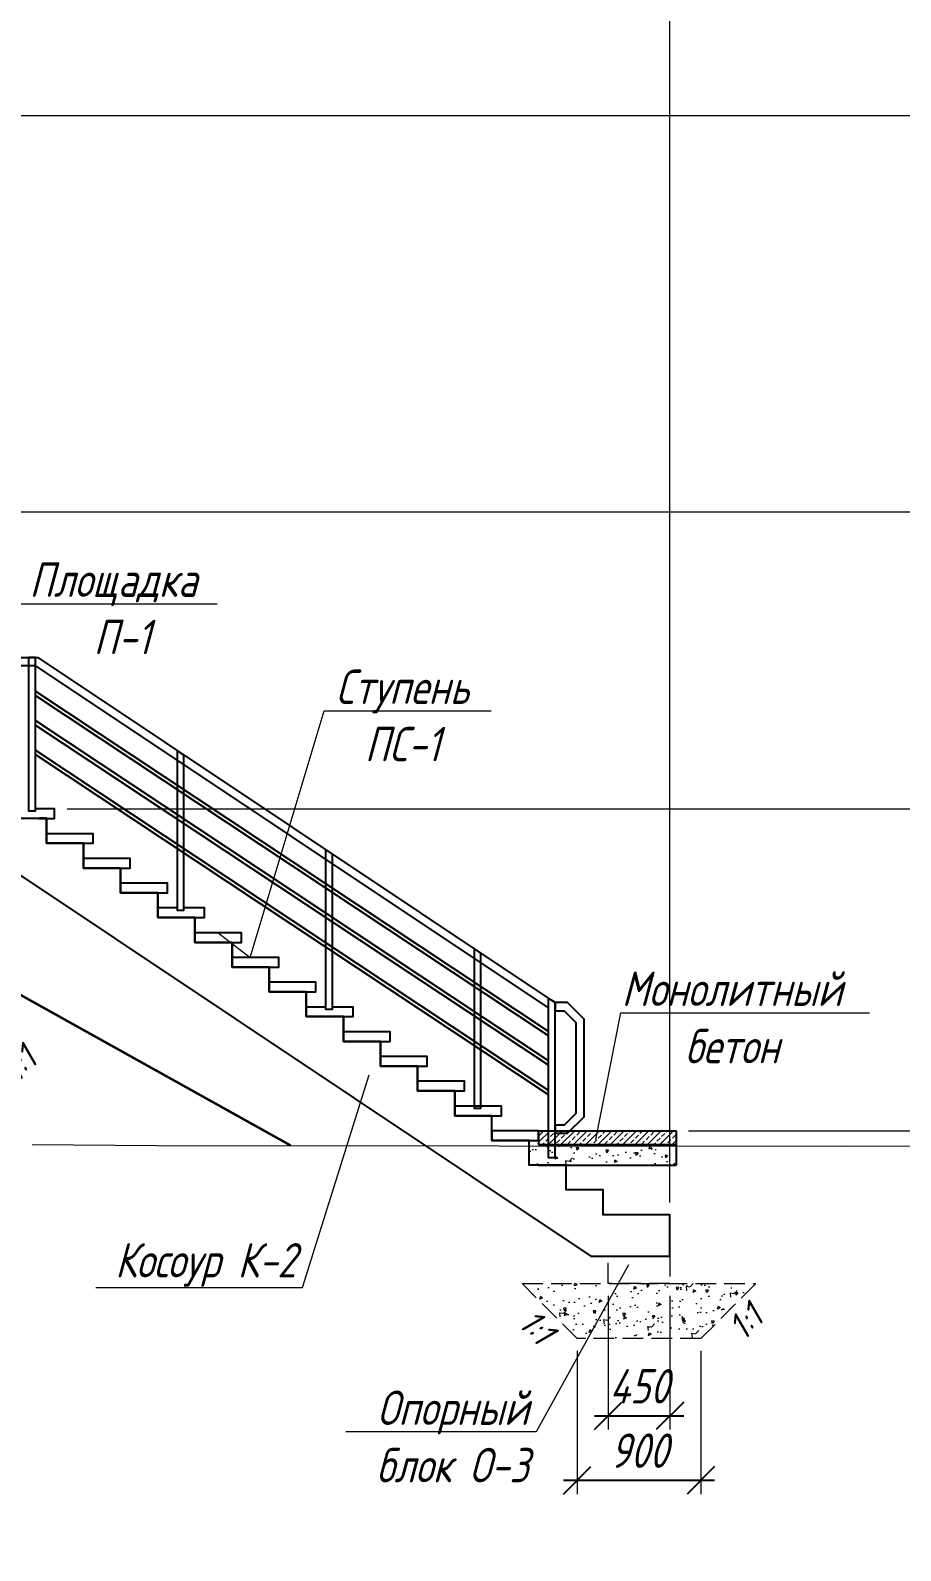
# Model space of a CAD drawing. Header units: millimetres. Extents: x 0 to 285450075, y -3000605 to 8125189010.
# Drawn here: x 7342886 to 7349214, y -650915 to -639864 of the extents above; entities that cross this region are included whole.
import ezdxf
from ezdxf import colors
from ezdxf.entities.mleader import LeaderData, LeaderLine
from ezdxf.math import Vec2, Vec3

# ---------------------------------------------------------------- set-up
doc = ezdxf.new("R2010")
doc.units = ezdxf.units.MM
doc.linetypes.add('DASHED', pattern=[7, 5, -2, 0])
for name, color, linetype, lineweight in [('02_Доп.основные', 255, 'Continuous', 25), ('04_Невидимые', 3, 'Continuous', 13), ('10_Текст', 255, 'Continuous', 25), ('osn linii', 4, 'Continuous', 40), ('ИС_Земля_Med', 32, 'Земля', 20), ('ИС_ЛС_Mid', 7, 'Continuous', 35), ('ИС_Мвн', 3, 'Continuous', 18), ('ИС_Основная', 7, 'Continuous', 35), ('ИС_РЗМ', 3, 'Continuous', 18)]:
    doc.layers.add(name, color=color, linetype=linetype, lineweight=lineweight)
doc.layers.add('ограждение', color=7, linetype='Continuous')
doc.styles.add('0', font='isocpeur.ttf', dxfattribs={"width": 0.8, "oblique": 15})
doc.styles.add('ISOCPEUR', font='isocpeur.ttf', dxfattribs={"width": 0.8, "oblique": 15, "height": 2.5})
doc.linetypes.add('Земля', pattern='A,5.9,[130,ltypeshp.shx,S=1.5,R=-30,X=0,Y=-1.3],1.5,[130,ltypeshp.shx,S=1.5,R=-30,X=0,Y=-1.3],1.5,[130,ltypeshp.shx,S=1.5,R=-30,X=0,Y=-1.3],0.1', length=9)
doc.dimstyles.new('М100мнв', dxfattribs={"dimscale": 100, "dimtxt": 2.5, "dimasz": 2, "dimexe": 1, "dimexo": 0.9, "dimgap": 0.9, "dimtad": 1, "dimdec": 0, "dimtxsty": '0', "dimblk": 'OBLIQUE', "dimcen": 2.5, "dimdle": 1, "dimclrd": 3, "dimclre": 3, "dimclrt": 256, "dimadec": 0, "dimazin": 0, "dimtfac": 1, "dimtdec": 0, "dimtmove": 1, "dimatfit": 3, "dimldrblk": 'OBLIQUE', "dimfxl": 1, "dimlwe": -1, "dimarcsym": 0})

# ---------------------------------------------------------------- blocks, each defined once
blk = doc.blocks.new('_None')
blk = doc.blocks.new('_OBLIQUE')
at = {"color": 0, "linetype": 'ByBlock', "lineweight": -2}
blk.add_line((0.5, 0.5), (-0.5, -0.5), dxfattribs=at)
blk = doc.blocks.new('*D1512')
at = {"layer": 'Defpoints', "color": 0, "transparency": 16777216}
for p in [(7346862, -649374), (7347762, -649374), (7347762, -650404)]:
    blk.add_point(p, dxfattribs=at)
at = {"layer": 'ИС_РЗМ', "color": 3, "transparency": 16777216}
for p, q in [((7346862, -649464), (7346862, -650504)), ((7347762, -649464), (7347762, -650504))]:
    blk.add_line(p, q, dxfattribs=at)
at = {"layer": 'ИС_РЗМ', "color": 3, "lineweight": -2, "transparency": 16777216}
blk.add_line((7346762, -650404), (7347862, -650404), dxfattribs=at)
at = {"layer": 'ИС_РЗМ', "color": 3, "lineweight": -2, "transparency": 16777216, "xscale": 200, "yscale": 200, "zscale": 200, "rotation": 180}
blk.add_blockref('_OBLIQUE', (7346862, -650404), dxfattribs=at)
at = {"layer": 'ИС_РЗМ', "color": 3, "lineweight": -2, "transparency": 16777216, "xscale": 200, "yscale": 200, "zscale": 200}
blk.add_blockref('_OBLIQUE', (7347762, -650404), dxfattribs=at)
at = {"layer": 'ИС_РЗМ', "transparency": 16777216, "insert": (7347312, -650189), "char_height": 250, "attachment_point": 5, "style": '0'}
blk.add_mtext('900', dxfattribs=at)
blk = doc.blocks.new('*D1513')
at = {"layer": 'Defpoints', "color": 0, "transparency": 16777216}
for p in [(7347087, -648974), (7347537, -648974), (7347537, -649936)]:
    blk.add_point(p, dxfattribs=at)
at = {"layer": 'ИС_РЗМ', "color": 3, "transparency": 16777216}
for p, q in [((7347087, -649064), (7347087, -650036)), ((7347537, -649064), (7347537, -650036))]:
    blk.add_line(p, q, dxfattribs=at)
at = {"layer": 'ИС_РЗМ', "color": 3, "lineweight": -2, "transparency": 16777216}
blk.add_line((7346987, -649936), (7347637, -649936), dxfattribs=at)
at = {"layer": 'ИС_РЗМ', "color": 3, "lineweight": -2, "transparency": 16777216, "xscale": 200, "yscale": 200, "zscale": 200, "rotation": 180}
blk.add_blockref('_OBLIQUE', (7347087, -649936), dxfattribs=at)
at = {"layer": 'ИС_РЗМ', "color": 3, "lineweight": -2, "transparency": 16777216, "xscale": 200, "yscale": 200, "zscale": 200}
blk.add_blockref('_OBLIQUE', (7347537, -649936), dxfattribs=at)
at = {"layer": 'ИС_РЗМ', "transparency": 16777216, "insert": (7347312, -649721), "char_height": 250, "attachment_point": 5, "style": '0'}
blk.add_mtext('450', dxfattribs=at)
blk = doc.blocks.new('*D1539')
at = {"layer": 'Defpoints', "color": 0, "transparency": 16777216}
for p in [(7347537, -635604), (7342067, -645594), (7347537, -648474)]:
    blk.add_point(p, dxfattribs=at)
at = {"layer": 'ИС_РЗМ', "color": 3, "transparency": 16777216}
for p, q in [((7342067, -645504), (7342067, -635504)), ((7347537, -648384), (7347537, -635504))]:
    blk.add_line(p, q, dxfattribs=at)
at = {"layer": 'ИС_РЗМ', "color": 3, "lineweight": -2, "transparency": 16777216}
blk.add_line((7341967, -635604), (7347637, -635604), dxfattribs=at)
at = {"layer": 'ИС_РЗМ', "color": 3, "lineweight": -2, "transparency": 16777216, "xscale": 200, "yscale": 200, "zscale": 200, "rotation": 180}
blk.add_blockref('_OBLIQUE', (7342067, -635604), dxfattribs=at)
at = {"layer": 'ИС_РЗМ', "color": 3, "lineweight": -2, "transparency": 16777216, "xscale": 200, "yscale": 200, "zscale": 200}
blk.add_blockref('_OBLIQUE', (7347537, -635604), dxfattribs=at)
at = {"layer": 'ИС_РЗМ', "transparency": 16777216, "insert": (7344802, -635389), "char_height": 250, "attachment_point": 5, "style": '0'}
blk.add_mtext('5470', dxfattribs=at)
blk = doc.blocks.new('*D1540')
at = {"layer": 'Defpoints', "color": 0, "transparency": 16777216}
for p in [(7327677, -637604, 4135), (7333162, -640484, 4135), (7350076, -640484)]:
    blk.add_point(p, dxfattribs=at)
at = {"layer": 'ИС_РЗМ', "color": 3, "lineweight": -2, "transparency": 16777216}
blk.add_line((7350076, -637504), (7350076, -640584), dxfattribs=at)
at = {"layer": 'ИС_РЗМ', "color": 3, "transparency": 16777216}
for p, q in [((7327767, -637604), (7350176, -637604)), ((7333252, -640484), (7350176, -640484))]:
    blk.add_line(p, q, dxfattribs=at)
at = {"layer": 'ИС_РЗМ', "color": 3, "lineweight": -2, "transparency": 16777216, "xscale": 200, "yscale": 200, "zscale": 200}
for p, rotation in [((7350076, -637604), 90), ((7350076, -640484), 270)]:
    blk.add_blockref('_OBLIQUE', p, dxfattribs=dict(at, rotation=rotation))
at = {"layer": 'ИС_РЗМ', "transparency": 16777216, "insert": (7349861, -639044), "char_height": 250, "attachment_point": 5, "rotation": 90, "style": '0'}
blk.add_mtext('16х180', dxfattribs=at)
blk = doc.blocks.new('*D1541')
at = {"layer": 'Defpoints', "color": 0, "transparency": 16777216}
for p in [(7350076, -637604, -4135), (7347582, -647864), (7351514, -647864)]:
    blk.add_point(p, dxfattribs=at)
at = {"layer": 'ИС_РЗМ', "color": 3, "lineweight": -2, "transparency": 16777216}
blk.add_line((7351514, -637504), (7351514, -647964), dxfattribs=at)
at = {"layer": 'ИС_РЗМ', "color": 3, "transparency": 16777216}
for p, q in [((7350166, -637604), (7351614, -637604)), ((7347672, -647864), (7351614, -647864))]:
    blk.add_line(p, q, dxfattribs=at)
at = {"layer": 'ИС_РЗМ', "color": 3, "lineweight": -2, "transparency": 16777216, "xscale": 200, "yscale": 200, "zscale": 200}
for p, rotation in [((7351514, -637604), 90), ((7351514, -647864), 270)]:
    blk.add_blockref('_OBLIQUE', p, dxfattribs=dict(at, rotation=rotation))
at = {"layer": 'ИС_РЗМ', "transparency": 16777216, "insert": (7351299, -642734), "char_height": 250, "attachment_point": 5, "rotation": 90, "style": '0'}
blk.add_mtext('10260', dxfattribs=at)
blk = doc.blocks.new('*D1542')
at = {"layer": 'Defpoints', "color": 0, "transparency": 16777216}
for p in [(7333162, -640484), (7338652, -643364), (7350076, -643364)]:
    blk.add_point(p, dxfattribs=at)
at = {"layer": 'ИС_РЗМ', "color": 3, "lineweight": -2, "transparency": 16777216}
blk.add_line((7350076, -640384), (7350076, -643464), dxfattribs=at)
at = {"layer": 'ИС_РЗМ', "color": 3, "transparency": 16777216}
for p, q in [((7333252, -640484), (7350176, -640484)), ((7338742, -643364), (7350176, -643364))]:
    blk.add_line(p, q, dxfattribs=at)
at = {"layer": 'ИС_РЗМ', "color": 3, "lineweight": -2, "transparency": 16777216, "xscale": 200, "yscale": 200, "zscale": 200}
for p, rotation in [((7350076, -640484), 90), ((7350076, -643364), 270)]:
    blk.add_blockref('_OBLIQUE', p, dxfattribs=dict(at, rotation=rotation))
at = {"layer": 'ИС_РЗМ', "transparency": 16777216, "insert": (7349861, -641924), "char_height": 250, "attachment_point": 5, "rotation": 90, "style": '0'}
blk.add_mtext('16х180', dxfattribs=at)
blk = doc.blocks.new('*D1543')
at = {"layer": 'Defpoints', "color": 0, "transparency": 16777216}
for p in [(7338652, -643364), (7343062, -645524), (7350076, -645524)]:
    blk.add_point(p, dxfattribs=at)
at = {"layer": 'ИС_РЗМ', "color": 3, "lineweight": -2, "transparency": 16777216}
blk.add_line((7350076, -643264), (7350076, -645624), dxfattribs=at)
at = {"layer": 'ИС_РЗМ', "color": 3, "transparency": 16777216}
for p, q in [((7338742, -643364), (7350176, -643364)), ((7343152, -645524), (7350176, -645524))]:
    blk.add_line(p, q, dxfattribs=at)
at = {"layer": 'ИС_РЗМ', "color": 3, "lineweight": -2, "transparency": 16777216, "xscale": 200, "yscale": 200, "zscale": 200}
for p, rotation in [((7350076, -643364), 90), ((7350076, -645524), 270)]:
    blk.add_blockref('_OBLIQUE', p, dxfattribs=dict(at, rotation=rotation))
at = {"layer": 'ИС_РЗМ', "transparency": 16777216, "insert": (7349861, -644444), "char_height": 250, "attachment_point": 5, "rotation": 90, "style": '0'}
blk.add_mtext('12х180', dxfattribs=at)
blk = doc.blocks.new('*D1544')
at = {"layer": 'Defpoints', "color": 0, "transparency": 16777216}
for p in [(7343062, -645524), (7347582, -647864), (7350076, -647864)]:
    blk.add_point(p, dxfattribs=at)
at = {"layer": 'ИС_РЗМ', "color": 3, "lineweight": -2, "transparency": 16777216}
blk.add_line((7350076, -645424), (7350076, -647964), dxfattribs=at)
at = {"layer": 'ИС_РЗМ', "color": 3, "transparency": 16777216}
for p, q in [((7343152, -645524), (7350176, -645524)), ((7347672, -647864), (7350176, -647864))]:
    blk.add_line(p, q, dxfattribs=at)
at = {"layer": 'ИС_РЗМ', "color": 3, "lineweight": -2, "transparency": 16777216, "xscale": 200, "yscale": 200, "zscale": 200}
for p, rotation in [((7350076, -645524), 90), ((7350076, -647864), 270)]:
    blk.add_blockref('_OBLIQUE', p, dxfattribs=dict(at, rotation=rotation))
at = {"layer": 'ИС_РЗМ', "transparency": 16777216, "insert": (7349861, -646694), "char_height": 250, "attachment_point": 5, "rotation": 90, "style": '0'}
blk.add_mtext('13х180', dxfattribs=at)

msp = doc.modelspace()

# ---------------------------------------------------------------- hatches: boundary and pattern name
at = {"layer": '04_Невидимые'}
h = msp.add_hatch(dxfattribs=at)
h.set_pattern_fill('ANSI33', color=256, scale=10, style=0)
h.set_pattern_definition([(45, (6432747.125, -1205535.07), (-44.9012806, 44.9012806), []), (45, (6432792.026, -1205535.07), (-44.9012806, 44.9012806), [31.75, -15.875])])
h.paths.add_polyline_path([(7347582.0131, -647864.0872), (7347582.0131, -647964.0341), (7346582.0131, -647964.0844), (7346582.0131, -647863.8833), (7347581.8121, -647863.8833), (7347582.0103, -647864.0815), (7347582.0103, -647864.0872)])
h = msp.add_hatch(dxfattribs=at)
h.set_pattern_fill('AR-CONC', color=256, scale=30, angle=180, style=0)
h.set_pattern_definition([(230, (-70903449.82, -801909.59), (-215.1780548, 18.8256405), [22.5, -247.5]), (175, (-70903449.82, -801909.59), (41.6254001, -225.6576401), [18, -198]), (280.45144446, (-70903467.76, -801908.02), (-173.552654, -206.8319973), [19.1220576, -210.3426336]), (226.1842, (-70903449.82, -801969.59), (-320.1723992, 49.6557842), [33.75, -371.25]), (276.6356355, (-70903476.5, -801965.45), (-280.3985837, -292.2355802), [28.6831026, -315.514128]), (171.184164, (-70903449.82, -801969.6), (-280.3985835, -292.2355801), [27, -297.0000003]), (201, (-70903479.82, -801954.59), (-179.07211564, 120.7856672), [22.5, -247.5]), (146, (-70903479.82, -801954.59), (-72.9945996, -217.5450135), [18, -198]), (251.45144474, (-70903494.75, -801944.52), (-252.066713, -96.75934584), [19.122057, -210.3426336]), (217.5, (-70903449.825, -801909.585), (-3.647956595, -99.86815615), [0, -195.6, 0, -201, 0, -198.75]), (187.5, (-70903449.82, -801909.59), (-78.92086123, -118.32351356), [0, -114.6, 0, -191.1, 0, -75.75]), (147.5, (-70903382.925, -801909.585), (-160.14673085, 6.76646152), [0, -75, 0, -234, 0, -310.5]), (137.5, (-70903352.92, -801909.59), (-174.9558508, -30.0314947), [0, -97.5, 0, -155.4, 0, -220.5])])
h.paths.add_polyline_path([(7346512.0131, -648114.0844), (7346512.0131, -648003.9337), (7346512.0131, -647964.0844), (7347582.0131, -647964.0844), (7347582.0131, -648114.0844)])
h = msp.add_hatch(dxfattribs=at)
h.set_pattern_fill('AR-CONC', color=256, scale=30, angle=180, style=0)
h.set_pattern_definition([(230, (-70964292.1, -801979.59), (-215.1780548, 18.8256405), [22.5, -247.5]), (175, (-70964292.1, -801979.59), (41.6254001, -225.6576401), [18, -198]), (280.45144446, (-70964310.02, -801978.02), (-173.552654, -206.8319973), [19.1220576, -210.3426336]), (226.1842, (-70964292.1, -802039.59), (-320.1723992, 49.6557842), [33.75, -371.25]), (276.6356355, (-70964318.77, -802035.45), (-280.3985837, -292.2355802), [28.6831026, -315.514128]), (171.184164, (-70964292.1, -802039.6), (-280.3985835, -292.2355801), [27, -297.0000003]), (201, (-70964322.1, -802024.59), (-179.07211564, 120.7856672), [22.5, -247.5]), (146, (-70964322.1, -802024.59), (-72.9945996, -217.5450135), [18, -198]), (251.45144474, (-70964337.02, -802014.52), (-252.066713, -96.75934584), [19.122057, -210.3426336]), (217.5, (-70964292.09, -801979.585), (-3.647956595, -99.86815615), [0, -195.6, 0, -201, 0, -198.75]), (187.5, (-70964292.09, -801979.59), (-78.92086123, -118.32351356), [0, -114.6, 0, -191.1, 0, -75.75]), (147.5, (-70964225.19, -801979.585), (-160.14673085, 6.76646152), [0, -75, 0, -234, 0, -310.5]), (137.5, (-70964195.19, -801979.59), (-174.9558508, -30.0314947), [0, -97.5, 0, -155.4, 0, -220.5])])
h.paths.add_polyline_path([(7348162.0131, -648973.8833), (7347762.0131, -649373.8833), (7346862.0131, -649373.8833), (7346462.0131, -648973.8833)])

# ---------------------------------------------------------------- linework, layer by layer
at = {"color": 5}
msp.add_lwpolyline([(7326337.0125, -636503.892), (7327550.1784, -636503.8833), (7331872.0118, -639383.9362), (7333040.192, -639383.9362), (7337360.1127, -642263.8833), (7338530.179, -642263.8833), (7341770.179, -644423.8833), (7342940.179, -644423.8833), (7346652.0131, -646898.4394)], dxfattribs=at)
at = {"layer": '02_Доп.основные'}
for p, q in [((7342952.0125, -645593.8833), (7341752.0125, -645593.8833)), ((7346582.0131, -647863.8833), (7347582.0131, -647863.8833)), ((7346582.0131, -647963.8833), (7347582.0131, -647963.8833)), ((7346582.0131, -648113.8833), (7347582.0131, -648113.8833))]:
    msp.add_line(p, q, dxfattribs=at)
for points in [[(7347537.0131, -648773.8833), (7347537.0131, -648473.8833), (7347052.0131, -648473.8833), (7347052.0131, -648293.8833), (7346782.0131, -648293.8833), (7346782.0131, -648113.8833), (7346512.0131, -648113.8833), (7346512.0131, -647933.8833), (7346242.0131, -647933.8833), (7346242.0131, -647753.8833), (7345972.0131, -647753.8833), (7345972.0131, -647573.8833), (7345702.0131, -647573.8833), (7345702.0131, -647393.8833), (7345432.0131, -647393.8833), (7345432.0131, -647213.8833), (7345162.0131, -647213.8833), (7345162.0131, -647033.8833), (7344892.0131, -647033.8833), (7344892.0131, -646853.8833), (7344622.0131, -646853.8833), (7344622.0131, -646673.8833), (7344352.0131, -646673.8833), (7344352.0131, -646493.8833), (7344082.0131, -646493.8833), (7344082.0131, -646313.8833), (7343812.0131, -646313.8833), (7343812.0131, -646133.8833), (7343542.0131, -646133.8833), (7343542.0131, -645953.8833), (7343272.0131, -645953.8833), (7343272.0131, -645773.8833), (7343002.0131, -645773.8833), (7343002.0131, -645593.8833), (7342067.0131, -645593.8833)], [(7342942.0125, -645593.8833), (7343062.0125, -645593.8833), (7343062.0125, -645523.8833), (7342922.0125, -645523.8833)], [(7342952.0125, -645593.8833), (7343002.0125, -645593.8833), (7343002.0125, -645773.8833), (7343272.0125, -645773.8833), (7343272.0125, -645953.8833), (7343542.0125, -645953.8833), (7343542.0125, -646133.8833), (7343812.0125, -646133.8833), (7343812.0125, -646313.8833)], [(7342642.0131, -645893.8833), (7346962.0131, -648773.8833), (7347537.0131, -648773.8833)], [(7343952.0125, -646243.8833), (7343812.0125, -646243.8833), (7343812.0125, -646313.8833), (7344012.0125, -646313.8833)], [(7344012.0125, -646313.8833), (7344152.0125, -646313.8833), (7344152.0125, -646243.8833), (7344002.0125, -646243.8833)], [(7344082.0125, -646313.8833), (7344082.0125, -646493.8833), (7344352.0125, -646493.8833), (7344352.0125, -646673.8833), (7344622.0125, -646673.8833), (7344622.0125, -646853.8833), (7344892.0125, -646853.8833), (7344892.0125, -647033.8833)], [(7345032.0125, -646963.8833), (7344892.0125, -646963.8833), (7344892.0125, -647033.8833), (7345092.0125, -647033.8833)], [(7345092.0125, -647033.8833), (7345232.0125, -647033.8833), (7345232.0125, -646963.8833), (7345082.0125, -646963.8833)], [(7345162.0125, -647033.8833), (7345162.0125, -647213.8833), (7345432.0125, -647213.8833), (7345432.0125, -647393.8833), (7345702.0125, -647393.8833), (7345702.0125, -647573.8833), (7345972.0125, -647573.8833), (7345972.0125, -647753.8833), (7346152.0125, -647753.8833)], [(7346582.0131, -647863.8833), (7346582.0131, -647963.8833)], [(7347582.0131, -647863.8833), (7347582.0131, -647963.8833)], [(7347582.0131, -647963.8833), (7347582.0131, -648113.8833)]]:
    msp.add_lwpolyline(points, dxfattribs=at)
for points in [[(7343002.0125, -645773.8833), (7343342.0125, -645773.8833), (7343342.0125, -645703.8833), (7343002.0125, -645703.8833)], [(7343272.0125, -645953.8833), (7343612.0125, -645953.8833), (7343612.0125, -645883.8833), (7343272.0125, -645883.8833)], [(7343542.0125, -646133.8833), (7343882.0125, -646133.8833), (7343882.0125, -646063.8833), (7343542.0125, -646063.8833)], [(7344082.0125, -646493.8833), (7344422.0125, -646493.8833), (7344422.0125, -646423.8833), (7344082.0125, -646423.8833)], [(7344352.0125, -646673.8833), (7344692.0125, -646673.8833), (7344692.0125, -646603.8833), (7344352.0125, -646603.8833)], [(7344622.0125, -646853.8833), (7344962.0125, -646853.8833), (7344962.0125, -646783.8833), (7344622.0125, -646783.8833)], [(7345162.0125, -647213.8833), (7345502.0125, -647213.8833), (7345502.0125, -647143.8833), (7345162.0125, -647143.8833)], [(7345432.0125, -647393.8833), (7345772.0125, -647393.8833), (7345772.0125, -647323.8833), (7345432.0125, -647323.8833)], [(7345702.0125, -647573.8833), (7346042.0125, -647573.8833), (7346042.0125, -647503.8833), (7345702.0125, -647503.8833)], [(7345972.0131, -647753.8833), (7346312.0131, -647753.8833), (7346312.0131, -647683.8833), (7345972.0131, -647683.8833)], [(7346242.0138, -647933.8833), (7346582.0138, -647933.8833), (7346582.0138, -647863.8833), (7346242.0138, -647863.8833)]]:
    msp.add_lwpolyline(points, close=True, dxfattribs=at)
at = {"layer": '04_Невидимые', "linetype": 'DASHED', "ltscale": 30}
for points in [[(7347087.0131, -648773.8833), (7347537.0131, -648773.8833), (7347537.0131, -648973.8833), (7347087.0131, -648973.8833)], [(7347762.0131, -649373.8833), (7346862.0131, -649373.8833), (7346462.0131, -648973.8833), (7348162.0131, -648973.8833)]]:
    msp.add_lwpolyline(points, close=True, dxfattribs=at)
at = {"layer": 'osn linii', "lineweight": -3}
msp.add_lwpolyline([(7346767.1592, -646991.7723), (7346852.0131, -647076.6263), (7346852.0131, -647736.9195), (7346767.1603, -647821.7723), (7346702.0131, -647821.7723), (7346702.0131, -647881.7723), (7346792.0131, -647881.7723), (7346912.0131, -647761.7723), (7346912.0131, -647051.7735), (7346792.012, -646931.7723), (7346702.0131, -646931.7723), (7346702.0131, -646991.7723)], close=True, dxfattribs=at)
at = {"layer": 'ИС_Земля_Med', "ltscale": 0.8}
msp.add_lwpolyline([(7342899.2301, -647963.0189), (7343802.5364, -647969.4196), (7348784.2627, -647976.3653), (7351564.9544, -647963.0189)], dxfattribs=at)
at = {"layer": 'ИС_ЛС_Mid', "color": 7}
msp.add_lwpolyline([(7343002.0125, -645593.8833), (7342952.0125, -645593.8833)], dxfattribs=at)
at = {"layer": 'ИС_Основная', "color": 1}
msp.add_line((7344779.8586, -647970.7822), (7326176.9995, -637603.8833), dxfattribs=at)
at = {"layer": 'ограждение', "color": 4}
for q in [(7341782.0125, -644483.8833), (7346652.0131, -646970.5504)]:
    msp.add_line((7342922.0125, -644483.8833), q, dxfattribs=at)
at = {"layer": 'ограждение', "color": 1}
for p, q in [((7342922.0125, -644666.8833), (7346652.0131, -647138.2948)), ((7342922.0125, -644698.8833), (7346652.0131, -647170.2948)), ((7342922.0125, -644881.8833), (7346652.0131, -647353.2948)), ((7342922.0125, -644913.8833), (7346652.0131, -647385.2948)), ((7342922.0125, -645096.8833), (7346652.0131, -647568.2948)), ((7342922.0125, -645128.8833), (7346652.0131, -647600.2948))]:
    msp.add_line(p, q, dxfattribs=at)
at = {"layer": 'ограждение'}
for points in [[(7342922.0125, -644423.8833), (7342872.0125, -644423.8833), (7342872.0125, -645538.8833), (7342922.0125, -645538.8833)], [(7344002.0131, -645131.8165), (7343952.0131, -645098.4832), (7343952.0131, -646258.9275), (7344002.0131, -646258.9275)], [(7345082.0131, -645851.8165), (7345032.0131, -645818.4832), (7345032.0131, -646978.9276), (7345082.0131, -646978.9276)], [(7346162.0131, -646571.8165), (7346112.0131, -646538.4832), (7346112.0131, -647698.9276), (7346162.0131, -647698.9276)], [(7346702.0131, -646931.7723), (7346652.0131, -646898.439), (7346652.0131, -648058.8834), (7346702.0131, -648058.8834)]]:
    msp.add_lwpolyline(points, close=True, dxfattribs=at)

# ---------------------------------------------------------------- texts
at = {"layer": '10_Текст', "style": 'ISOCPEUR', "oblique": 15, "width": 0.9}
for rotation, p in [(45, (7342790.4393, -647521.8604)), (45.000002, (7348071.8295, -649396.9998, 248.7689)), (314.999998, (7346424.6112, -649274.5455, -82.923))]:
    msp.add_text('1:1', height=187.5, rotation=rotation, dxfattribs=at).set_placement(p)

# ---------------------------------------------------------------- dimensions: what is measured, and where the dimension line sits
at = {"layer": 'ИС_РЗМ'}
for base, p1, p2, picture, middle in [((7347537.0131, -635603.8833), (7342067.0131, -645593.8833), (7347537.0131, -648473.8833), '*D1539', (7344802.0131, -635388.8833)), ((7347762.0131, -650404.4585), (7346861.9592, -649373.8293), (7347762.0131, -649373.8833), '*D1512', (7347311.9862, -650189.4585))]:
    dim = msp.add_linear_dim(base=base, p1=p1, p2=p2, dimstyle='М100мнв', dxfattribs=at)
    dim.commit()
    dim.dimension.update_dxf_attribs({"geometry": picture, "text_midpoint": middle})
for base, p1, p2, text, picture, middle in [((7350076.4123, -640483.9275, -4135.3491), (7327677.0125, -637603.8833), (7333162.0118, -640483.9275), '16х180', '*D1540', (7349861.4123, -639043.9054, -4135.3491)), ((7350076.4123, -643363.8833), (7333162.0118, -640483.9275), (7338652.0125, -643363.8833), '16х180', '*D1542', (7349861.4123, -641923.9054)), ((7350076.4123, -645523.8833), (7338652.0125, -643363.8833), (7343062.0125, -645523.8833), '12х180', '*D1543', (7349861.4123, -644443.8833)), ((7350076.4123, -647863.8833), (7343062.0125, -645523.8833), (7347582.0131, -647863.8833), '13х180', '*D1544', (7349861.4123, -646693.8833))]:
    dim = msp.add_linear_dim(base=base, p1=p1, p2=p2, angle=90, text=text, dimstyle='М100мнв', dxfattribs=at)
    dim.commit()
    dim.dimension.update_dxf_attribs({"geometry": picture, "text_midpoint": middle})
dim = msp.add_linear_dim(base=(7351513.8043, -647863.8833), p1=(7350076.4123, -637603.8833, -4135.3491), p2=(7347582.0131, -647863.8833), angle=90, dimstyle='М100мнв', dxfattribs=at)
dim.commit()
dim.dimension.update_dxf_attribs({"geometry": '*D1541', "text_midpoint": (7351298.8043, -642733.8833)})
dim = msp.add_linear_dim(base=(7347536.9592, -649935.7085), p1=(7347086.9592, -648973.8293), p2=(7347536.9592, -648973.8293), dimstyle='М100мнв', dxfattribs=at)
dim.commit()
dim.dimension.update_dxf_attribs({"geometry": '*D1513', "text_midpoint": (7347311.9592, -649935.7085), "dimtype": 160})

# ---------------------------------------------------------------- leaders
at = {"layer": 'ИС_Мвн'}
ml = msp.add_multileader_mtext('Standard', dxfattribs=at)
ml.set_content('Площадка\\P П-1', color=256, style='0')
ml.set_leader_properties(color=256, linetype='ByLayer', lineweight=-1)
ml.set_arrow_properties(name='NONE')
ml.build(insert=Vec2(0, 0))
ml.multileader.update_dxf_attribs({"text_left_attachment_type": 6, "text_right_attachment_type": 6, "dogleg_length": 0.36, "arrow_head_size": 300, "scale": 100})
ctx = ml.context
ctx.base_point, ctx.scale, ctx.char_height, ctx.arrow_head_size, ctx.landing_gap_size, ctx.plane_origin = Vec3(7342845.5113, -644032.2512), 100, 250, 300, 9, Vec3(7343737.9809, -645082.8691)
ctx.left_attachment, ctx.right_attachment, ctx.text_align_type = 6, 6, 1
notes = []
notes.append((ctx, [(0, (1, 1, 0), (7342809.5113, -644032.2512), (1, 0), 36, [(0, [(7342545.1174, -645572.7409)], 0, [])])]))
ctx.mtext.insert, ctx.mtext.alignment, ctx.mtext.flow_direction = Vec3(7343488.005, -643732.2512), 2, 5
ml = msp.add_multileader_mtext('Standard', dxfattribs=at)
ml.set_content('Ступень \\PПС-1', color=256, style='0')
ml.set_leader_properties(color=256, linetype='ByLayer', lineweight=-1)
ml.set_arrow_properties(name='NONE')
ml.build(insert=Vec2(0, 0))
ml.multileader.update_dxf_attribs({"text_left_attachment_type": 6, "text_right_attachment_type": 6, "dogleg_length": 0.36, "arrow_head_size": 300, "scale": 100})
ctx = ml.context
ctx.base_point, ctx.scale, ctx.char_height, ctx.arrow_head_size, ctx.landing_gap_size, ctx.plane_origin = Vec3(7345058.7237, -644810.8456), 100, 250, 300, 9, Vec3(7345025.6937, -646632.7247)
ctx.left_attachment, ctx.right_attachment, ctx.text_align_type = 6, 6, 1
notes.append((ctx, [(0, (1, 1, 0), (7345022.7237, -644810.8456), (1, 0), 36, [(1, [(7344252.0131, -646423.8833), (7344483.2842, -646603.8833)], 0, [])])]))
ctx.mtext.insert, ctx.mtext.alignment, ctx.mtext.flow_direction = Vec3(7345591.2173, -644510.8456), 2, 5
ml = msp.add_multileader_mtext('Standard', dxfattribs=at)
ml.set_content('{\\C3;Монолитный\\Pбетон}', color=256, style='0')
ml.set_leader_properties(color=256, linetype='ByLayer', lineweight=-1)
ml.set_arrow_properties(name='NONE')
ml.build(insert=Vec2(0, 0))
ml.multileader.update_dxf_attribs({"text_left_attachment_type": 6, "text_right_attachment_type": 6, "dogleg_length": 0.36, "arrow_head_size": 300, "scale": 100})
ctx = ml.context
ctx.base_point, ctx.scale, ctx.char_height, ctx.arrow_head_size, ctx.landing_gap_size, ctx.plane_origin = Vec3(7347215.4631, -647006.2469), 100, 250, 300, 9, Vec3(7346520.7608, -652127.8394)
ctx.left_attachment, ctx.right_attachment, ctx.text_align_type = 6, 6, 1
notes.append((ctx, [(0, (1, 1, 0), (7347179.4631, -647006.2469), (1, 0), 36, [(0, [(7346997.8407, -647925.9565)], 0, [])])]))
ctx.mtext.insert, ctx.mtext.alignment, ctx.mtext.flow_direction = Vec3(7347987.9568, -646706.2469), 2, 5
ml = msp.add_multileader_mtext('Standard', dxfattribs=at)
ml.set_content('Косоур К-2', color=256, style='0')
ml.set_leader_properties(color=256, linetype='ByLayer', lineweight=-1)
ml.set_arrow_properties(name='NONE')
ml.build(insert=Vec2(0, 0))
ml.multileader.update_dxf_attribs({"text_left_attachment_type": 6, "text_right_attachment_type": 6, "dogleg_length": 0.36, "arrow_head_size": 300, "scale": 100})
ctx = ml.context
ctx.base_point, ctx.scale, ctx.char_height, ctx.arrow_head_size, ctx.landing_gap_size, ctx.plane_origin = Vec3(7343314.64, -649004.8646), 100, 250, 300, 9, Vec3(7346327.1704, -648143.9013)
ctx.left_attachment, ctx.right_attachment, ctx.text_align_type = 6, 6, 2
notes.append((ctx, [(1, (1, 1, 0), (7344862.6146, -649004.8646), (-1, 0), 36, [(0, [(7345347.7867, -647460.4465)], 0, [])])]))
ctx.mtext.insert, ctx.mtext.alignment, ctx.mtext.flow_direction = Vec3(7344817.6146, -648679.8646), 3, 5
ml = msp.add_multileader_mtext('Standard', dxfattribs=at)
ml.set_content('Опорный \\Pблок О-3', color=256, style='0')
ml.set_leader_properties(color=256, linetype='ByLayer', lineweight=-1)
ml.set_arrow_properties(name='NONE')
ml.build(insert=Vec2(0, 0))
ml.multileader.update_dxf_attribs({"text_left_attachment_type": 6, "text_right_attachment_type": 6, "dogleg_length": 0.36, "arrow_head_size": 300, "scale": 100})
ctx = ml.context
ctx.base_point, ctx.scale, ctx.char_height, ctx.arrow_head_size, ctx.landing_gap_size, ctx.plane_origin = Vec3(7345287.0154, -650052.2987, 4135.3491), 100, 250, 300, 9, Vec3(7346616.645, -650748.2896, 4135.3491)
ctx.left_attachment, ctx.right_attachment, ctx.text_align_type = 6, 6, 2
notes.append((ctx, [(0, (1, 1, 0), (7346563.99, -650052.2987, 4135.3491), (-1, 0), 45, [(0, [(7347236.5888, -648838.8662, 4135.3491)], 0, [])])]))
ctx.mtext.insert, ctx.mtext.alignment, ctx.mtext.flow_direction = Vec3(7346509.99, -649752.2987, 4135.3491), 3, 5
for ctx, leaders in notes:
    for number, flags, end, landing, length, lines in leaders:
        leader = LeaderData()
        leader.index, (leader.has_last_leader_line, leader.has_dogleg_vector, leader.attachment_direction) = number, flags
        leader.last_leader_point, leader.dogleg_vector, leader.dogleg_length = Vec3(end), Vec3(landing), length
        for number, points, colour, breaks in lines:
            line = LeaderLine()
            line.index, line.vertices, line.color, line.breaks = number, Vec3.list(points), colors.encode_raw_color(colour), breaks
            leader.lines.append(line)
        ctx.leaders.append(leader)

doc.saveas('drawing.dxf')
